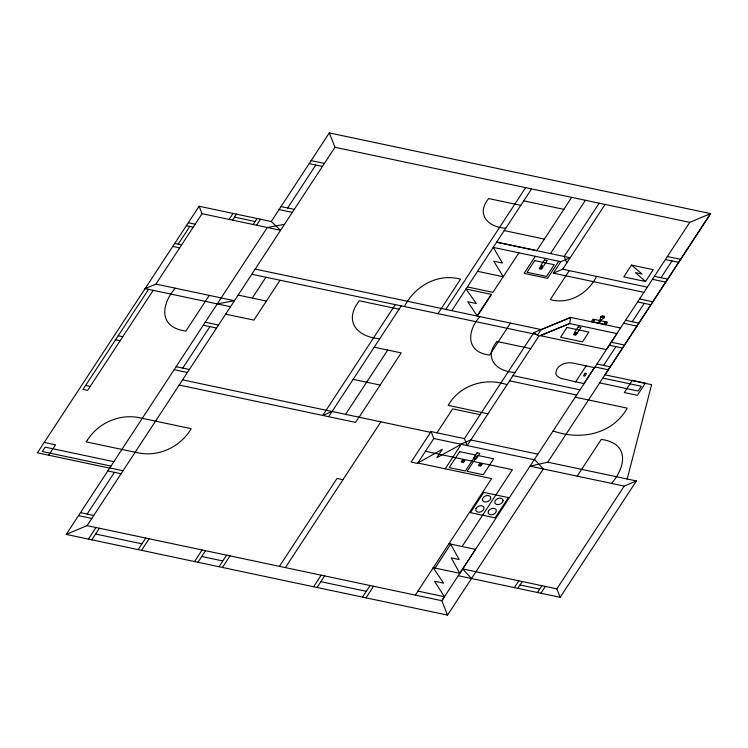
<?xml version="1.0" encoding="UTF-8"?>
<svg xmlns="http://www.w3.org/2000/svg" width="748" height="748" viewBox="0 0 748 748"><rect width="100%" height="100%" fill="white"/><g stroke="black" fill="none" stroke-linecap="round" stroke-linejoin="round"><path stroke-width="1.12" d="M627.189 479L651.62 384.696L605.038 374.832L710.6 213.601L329.298 132.901L271.244 221.511L199.118 206.242L37.4 452.821L109.666 468.117M178.183 244.147L189.796 226.438M148.59 289.364L83.037 389.428L87.61 390.391L153.172 290.336M145.14 288.635L155.921 284.1L202.054 213.685L199.118 206.242M48.704 455.214L55.52 444.808L44.216 442.414M175.228 288.186C160.596 305.249 158.885 327.512 185.897 331.093L209.281 295.395M229.112 219.407L233.03 213.423M232.544 220.136L236.462 214.152M253.161 224.494L257.078 218.51M256.592 225.223L260.51 219.239M534.465 459.384L543.291 468.968L447.547 615.099L66.235 534.399L267.317 227.495L284.502 224.316M87.123 514.063L114.453 472.343M182.746 368.1L209.907 326.642M287.653 207.981L315.806 165.018M66.235 534.399L87.077 525.638L334.973 147.281L329.298 132.901M88.376 539.084L95.959 527.518M91.808 539.813L99.391 528.238M252.263 298.078L265.914 277.237M280.042 280.229L253.899 320.125L225.644 314.151M138.118 549.612L145.701 538.046M141.55 550.341L149.133 538.766M194.527 561.552L202.11 549.976M197.958 562.281L205.541 550.706M218.996 566.732L226.579 555.156M222.427 567.461L230.01 555.886M395.327 304.632L322.734 415.439L332.075 411.503M328.681 416.692L401.274 305.885M404.416 306.549C414.616 286.232 437.842 272.87 460.516 279.2L437.945 313.646M345.585 414.364L387.716 350.055M358.9 417.178L355.506 422.368L179.183 385.052M359.068 417.216L401.199 352.906L374.243 347.203M445.836 309.41L525.629 187.626M279.434 566.348L337.021 478.449L342.967 479.702M451.783 310.672L531.566 188.889M285.381 567.601L380.882 421.835M477.701 315.039L490.623 295.32M503.152 276.732L492.932 292.337L467.397 286.933M477.617 271.328L503.226 276.751L518.916 252.815M479.898 316.619C466.659 331.224 465.911 352.514 489.613 355.01L510.519 323.099M313.618 586.759L321.201 575.184M536.755 250.702L571.687 197.379M317.049 587.479L324.623 575.913M535.278 256.321L524.105 273.375L547.545 278.34L558.719 261.286M431.091 431.568L411.101 462.068L417.506 463.423L433.831 438.506L431.091 431.568L464.424 438.618L467.173 445.565L538.784 336.254L569.649 323.557L616.904 333.561L606.348 349.625L540.28 335.646L569.649 323.557L570.696 317.414L620.569 327.97M550.472 253.6L585.413 200.277M436.991 432.812L452.671 408.876L480.113 414.682M643.916 292.328L553.314 273.16L560.832 261.688L570.172 257.751L496.644 242.193L536.793 250.636M564.188 256.508L599.157 203.185M553.314 273.16L562.655 269.224L605.104 204.447M569.265 270.626L550.276 299.611C569.191 304.932 588.218 293.3 596.539 276.395M464.424 438.627L533.922 332.551L570.696 317.414L541.019 329.765M445.219 468.809L461.273 444.312L436.86 457.654L442.32 449.324L417.833 463.012L491.586 478.617L415.336 595.109M362.556 597.11L370.129 585.544M365.978 597.839L373.561 586.264M592.884 321.883L594.473 319.452M631.536 265.091L623.795 276.91L645.524 281.5L653.266 269.682L631.536 265.091L642.046 274.039L635.417 272.637L645.524 281.5M435.037 568.069L450.726 544.133M598.007 322.968L600.251 319.536L600.663 316.731L602.318 315.796L604.234 316.198L604.412 317.526L601.486 319.798L599.241 323.23M604.319 324.305L605.955 321.883M462.086 546.536L512.427 469.697L425.453 451.296M575.651 381.845L583.87 383.584L594.323 367.623L574.324 363.388C566.881 361.284 555.484 364.828 555.876 373.935L556.849 375.786L560.289 378.189L575.642 381.845L586.105 365.884M441.825 600.709L444.434 596.717L434.551 581.252L443.583 583.169L433.232 567.732M433.26 567.695L459.805 573.314L475.466 549.369L448.922 543.749M447.547 615.099L441.862 600.719L689.759 222.362L710.6 213.601L547.732 462.189L530.023 466.163L624.197 486.097L636.417 480.955L547.732 462.189M603.599 365.389L615.894 346.623M632.219 321.705L644.243 303.361M661.036 277.723L672.041 260.93M577.194 476.149L601.28 439.403C629.171 443.115 626.394 466.172 611.546 483.414M514.381 587.61L518.822 580.831M517.812 588.33L522.254 581.551M537.466 592.491L541.907 585.712M540.898 593.22L545.339 586.441M458.244 575.726L560.187 597.306L556.858 588.872L624.197 486.097M560.187 597.306L636.417 480.955M460.768 444.209L470.829 439.974L537.887 454.167M217.257 303.903L234.442 300.724L155.921 284.1M334.973 147.281L689.759 222.362M523.684 200.847L563.842 209.347M311.131 160.624L324.389 163.429M520.776 205.354L488.65 198.557C475.541 214.564 488.369 227.457 505.807 228.205M309.167 163.616L322.435 166.421M667.366 256.536L680.633 259.341M665.411 259.528L678.67 262.333M504.189 230.59L544.357 239.089M654.407 276.311L667.674 279.126M652.443 279.313L665.711 282.118M493.241 247.382L560.832 261.688M281.024 206.579L294.282 209.384M562.655 269.224L647.31 287.148M279.06 209.571L292.318 212.376M639.568 298.966L652.836 301.771M637.614 301.958L650.872 304.763M234.498 217.144L255.115 221.502M202.054 213.685L280.575 230.3L271.244 221.511M188.328 222.726L195.181 224.176M186.364 225.718L193.227 227.168M625.59 320.303L638.848 323.108M623.626 323.295L636.885 326.109M600.092 319.779L601.327 320.041M599.597 320.537L593.014 319.144L591.416 321.575L605.871 324.632L607.46 322.201L600.831 320.799M174.761 243.427L181.624 244.876M172.797 246.419L179.651 247.869M611.228 342.219L624.486 345.034M255.18 269.065L541.141 329.578L537.737 334.767L251.786 274.245M609.265 345.221L622.523 348.026M399.114 309.195L359.283 300.771C343.36 321.285 356.936 336.974 379.741 338.76M530.687 348.615L496.934 341.471C483.143 358.301 496.803 371.719 515.054 372.476M596.969 363.986L610.237 366.791M595.006 366.978L608.274 369.783M238.135 295.086L266.391 301.07M602.823 378.105L641.307 386.249L638.166 391.036L599.681 382.892M144.99 288.606L230.515 306.708M512.978 375.646L580.027 389.839M509.575 380.835L576.633 395.028M575.24 397.151L627.235 408.146C612.388 434.588 580.055 440.591 553.109 430.932M507.069 384.659C485.387 377.216 459.693 384.94 448.174 405.388L487.976 413.812M205.242 322.248L218.5 325.053M203.278 325.24L216.537 328.045M353.178 379.358L380.134 385.061M118.203 335.749L122.784 336.712M115.594 339.732L120.166 340.705M176.117 366.698L189.375 369.503M174.153 369.699L187.411 372.504M182.587 379.862L430.577 432.353M433.831 438.506L534.222 459.758M85.655 385.435L90.228 386.398M113.883 461.684L45.132 447.136L42.262 451.53L111.003 466.079M109.778 467.939L123.037 470.744M107.824 470.931L121.083 473.746M556.858 588.872L462.685 568.947L471.502 578.531M520.028 584.945L539.691 589.106M80.485 512.651L93.752 515.466M78.531 515.643L91.789 518.448M417.917 591.107L444.471 596.726M87.077 525.638L441.862 600.719M95.604 534.025L141.914 543.824M201.745 556.493L222.792 560.944M320.836 581.692L366.342 591.322M533.922 332.551L538.784 336.254M503.254 276.713L493.727 261.155L502.422 262.997L493.315 247.392M450.595 544.105L459.188 559.551L451.231 557.868L459.777 573.305M564.226 256.499L566.778 262.941M576.231 333.514L575.493 334.646L574.193 334.375L574.932 333.243L576.231 333.514M463.975 460.787L463.236 461.909L461.946 461.638L462.685 460.506L463.975 460.787M481.235 464.433L480.497 465.565L479.206 465.293L479.945 464.162L481.235 464.433M482.002 464.115L480.702 466.088L478.44 465.611L479.739 463.638L482.002 464.115M542.02 267.532L541.272 268.663L539.981 268.382L540.72 267.26L542.02 267.532M464.742 460.459L463.442 462.442L461.179 461.955L462.479 459.983L464.742 460.459M542.777 267.204L541.487 269.186L539.215 268.71L540.514 266.727L542.777 267.204M576.989 333.197L575.698 335.169L573.435 334.693L574.726 332.72L576.989 333.197M490.763 498.243C490.052 501.543 484.536 503.685 482.507 500.477C481.619 496.485 488.472 493.521 490.641 497.065L490.763 498.243M503.086 500.851C502.375 504.152 496.868 506.303 494.839 503.086C493.942 499.094 500.795 496.13 502.965 499.673L503.086 500.851M476.046 508.481L475.84 510.66C478.019 514.194 484.863 511.23 483.975 507.238C482.142 504.264 477.505 505.947 476.046 508.481M488.379 511.09L488.173 513.268C490.342 516.803 497.196 513.839 496.298 509.846C494.465 506.873 489.837 508.556 488.379 511.09M600.616 316.843L604.347 317.591L603.056 316.451L600.635 316.806M87.441 440.067L86.244 441.89L137.258 452.68C158.258 457.477 180.399 447.052 191.217 428.679L140.194 417.88C119.979 413.335 98.493 422.667 87.441 440.067M491.52 294.394L477.318 316.067L467.734 301.706L476.336 303.52L465.985 288.99L491.52 294.394M534.689 260.613L527.041 272.291L546.573 276.423L554.231 264.745L534.689 260.613M544.497 259.893L540.832 265.475L543.581 266.064L547.237 260.472L544.497 259.893M459.693 451.642L449.239 467.594L465.368 471.006L475.822 455.065L459.693 451.642M477.074 452.802L473.409 458.393L476.158 458.973L479.814 453.382L477.074 452.802M477.542 455.382L467.089 471.334L483.217 474.746L493.671 458.795L477.542 455.382M566.993 327.456L560.579 337.245L582.477 341.883L588.891 332.093L566.993 327.456M578.232 326.848L574.576 332.439L577.316 333.019L580.981 327.437L578.232 326.848M594.51 320.593L593.688 320.649L594.51 320.593M483.75 492.38L470.464 512.66L495.083 517.868L508.369 497.588L483.75 492.38M604.571 322.725C603.58 323.51 606.048 323.071 604.571 322.725M585.123 373.317L583.459 375.851L584.852 376.151L586.507 373.607L585.123 373.317M632.275 380.405L624.328 392.541L637.39 395.309L645.337 383.172L632.275 380.405"/></g></svg>
